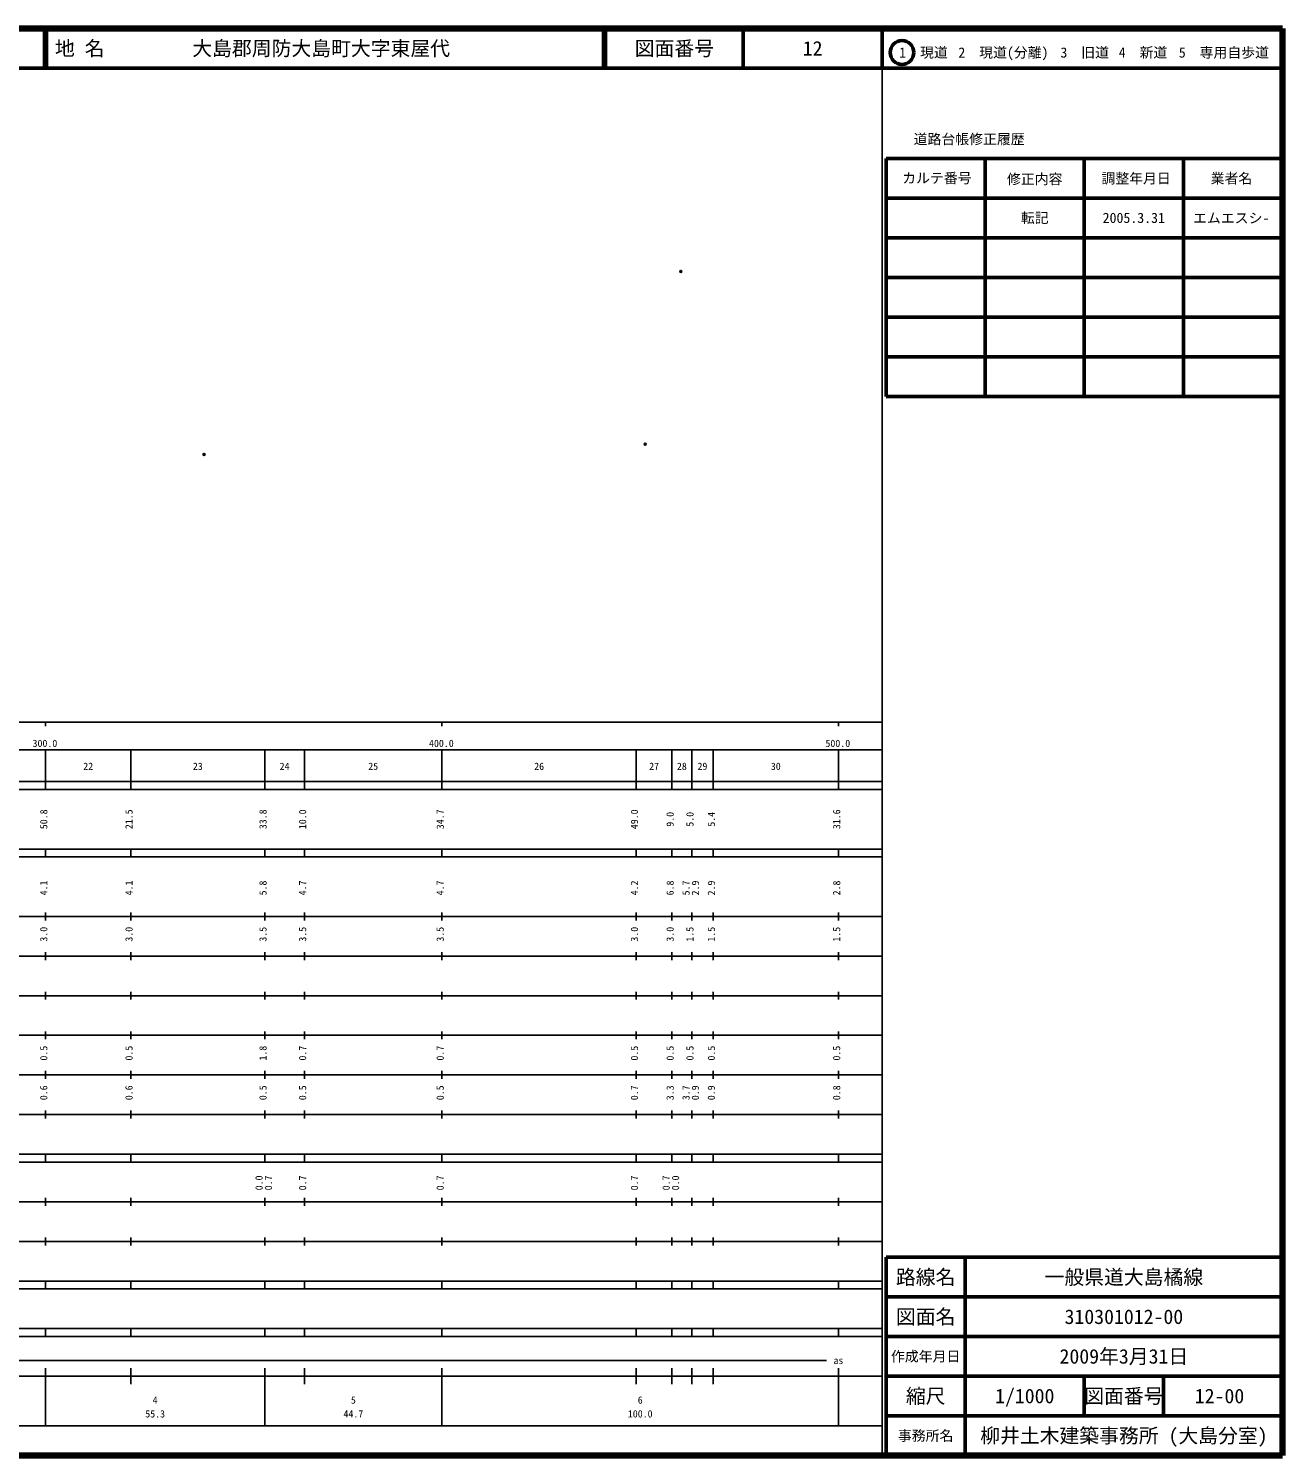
# Model space of a CAD drawing. Units: millimetres on the paper. Extents: x 40 to 680, y 20 to 380.
# Drawn here: x 363.7 to 680, y 20 to 380 of the extents above; entities that cross this region are included whole.
import ezdxf
from ezdxf.enums import TextEntityAlignment as Align

# ---------------------------------------------------------------- set-up
doc = ezdxf.new("R2010")
doc.units = ezdxf.units.MM
doc.header["$PDMODE"] = 32
doc.header["$PDSIZE"] = 0.5
doc.layers.add('M-OTRS', color=6, linetype='Continuous')
doc.layers.add('M-TTL-TXT', color=7, linetype='Continuous')
for name, color, linetype, lineweight in [('M-TTL', 2, 'Continuous', 140), ('M-TTL-BAND', 7, 'Continuous', 25), ('M-TTL-FRAM', 2, 'Continuous', 50), ('M-TTL-LINE', 7, 'Continuous', 50)]:
    doc.layers.add(name, color=color, linetype=linetype, lineweight=lineweight)
doc.styles.add('ＭＳ ゴシック', font='')
doc.styles.get('ＭＳ ゴシック').set_extended_font_data('MS Gothic')

msp = doc.modelspace()

# ---------------------------------------------------------------- linework, layer by layer
at = {"layer": 'M-OTRS'}
for p in [(528.243, 318.733), (519.266, 275.13), (407.971, 272.548)]:
    msp.add_point(p, dxfattribs=at)
at = {"layer": 'M-TTL'}
for p, q in [((680, 380), (40, 380)), ((680, 20), (680, 380)), ((40, 20), (680, 20))]:
    msp.add_line(p, q, dxfattribs=at)
at = {"layer": 'M-TTL-BAND'}
for p, q in [((579, 20), (579, 370)), ((40, 205), (579, 205)), ((368, 205), (368, 204)), ((468, 205), (468, 204)), ((568, 205), (568, 204)), ((68, 198), (579, 198)), ((368, 188), (368, 198)), ((389.5, 188), (389.5, 198)), ((423.3, 188), (423.3, 198)), ((433.3, 188), (433.3, 198)), ((468, 188), (468, 198)), ((517, 188), (517, 198)), ((526, 188), (526, 198)), ((531, 188), (531, 198)), ((536.4, 188), (536.4, 198)), ((568, 188), (568, 198)), ((40, 190), (579, 190)), ((40, 188), (579, 188)), ((40, 173), (579, 173)), ((368, 171), (368, 173)), ((389.5, 171), (389.5, 173)), ((423.3, 171), (423.3, 173)), ((433.3, 171), (433.3, 173)), ((468, 171), (468, 173)), ((517, 171), (517, 173)), ((526, 171), (526, 173)), ((531, 171), (531, 173)), ((536.4, 171), (536.4, 173)), ((568, 171), (568, 173)), ((40, 171), (579, 171)), ((40, 156), (579, 156)), ((368, 155), (368, 157)), ((389.5, 155), (389.5, 157)), ((423.3, 155), (423.3, 157)), ((433.3, 155), (433.3, 157)), ((468, 155), (468, 157)), ((517, 155), (517, 157)), ((526, 155), (526, 157)), ((531, 155), (531, 157)), ((536.4, 155), (536.4, 157)), ((568, 155), (568, 157)), ((46, 146), (579, 146)), ((368, 145), (368, 147)), ((389.5, 145), (389.5, 147)), ((423.3, 145), (423.3, 147)), ((433.3, 145), (433.3, 147)), ((468, 145), (468, 147)), ((517, 145), (517, 147)), ((526, 145), (526, 147)), ((531, 145), (531, 147)), ((536.4, 145), (536.4, 147)), ((568, 145), (568, 147)), ((368, 135), (368, 137)), ((389.5, 135), (389.5, 137)), ((423.3, 135), (423.3, 137)), ((433.3, 135), (433.3, 137)), ((468, 135), (468, 137)), ((517, 135), (517, 137)), ((526, 135), (526, 137)), ((531, 135), (531, 137)), ((536.4, 135), (536.4, 137)), ((568, 135), (568, 137)), ((52, 136), (579, 136)), ((46, 126), (579, 126)), ((368, 125), (368, 127)), ((389.5, 125), (389.5, 127)), ((423.3, 125), (423.3, 127)), ((433.3, 125), (433.3, 127)), ((468, 125), (468, 127)), ((517, 125), (517, 127)), ((526, 125), (526, 127)), ((531, 125), (531, 127)), ((536.4, 125), (536.4, 127)), ((568, 125), (568, 127)), ((52, 116), (579, 116)), ((368, 115), (368, 117)), ((389.5, 115), (389.5, 117)), ((423.3, 115), (423.3, 117)), ((433.3, 115), (433.3, 117)), ((468, 115), (468, 117)), ((517, 115), (517, 117)), ((526, 115), (526, 117)), ((531, 115), (531, 117)), ((536.4, 115), (536.4, 117)), ((568, 115), (568, 117)), ((46, 106), (579, 106)), ((368, 105), (368, 107)), ((389.5, 105), (389.5, 107)), ((423.3, 105), (423.3, 107)), ((433.3, 105), (433.3, 107)), ((468, 105), (468, 107)), ((517, 105), (517, 107)), ((526, 105), (526, 107)), ((531, 105), (531, 107)), ((536.4, 105), (536.4, 107)), ((568, 105), (568, 107)), ((40, 96), (579, 96)), ((40, 94), (579, 94)), ((368, 94), (368, 96)), ((389.5, 94), (389.5, 96)), ((423.3, 94), (423.3, 96)), ((433.3, 94), (433.3, 96)), ((468, 94), (468, 96)), ((517, 94), (517, 96)), ((526, 94), (526, 96)), ((531, 94), (531, 96)), ((536.4, 94), (536.4, 96)), ((568, 94), (568, 96)), ((49, 84), (579, 84)), ((368, 83), (368, 85)), ((389.5, 83), (389.5, 85)), ((423.3, 83), (423.3, 85)), ((433.3, 83), (433.3, 85)), ((468, 83), (468, 85)), ((517, 83), (517, 85)), ((526, 83), (526, 85)), ((531, 83), (531, 85)), ((536.4, 83), (536.4, 85)), ((568, 83), (568, 85)), ((40, 74), (579, 74)), ((368, 73), (368, 75)), ((389.5, 73), (389.5, 75)), ((423.3, 73), (423.3, 75)), ((433.3, 73), (433.3, 75)), ((468, 73), (468, 75)), ((517, 73), (517, 75)), ((526, 73), (526, 75)), ((531, 73), (531, 75)), ((536.4, 73), (536.4, 75)), ((568, 73), (568, 75)), ((40, 64), (579, 64)), ((40, 62), (579, 62)), ((368, 62), (368, 64)), ((389.5, 62), (389.5, 64)), ((423.3, 62), (423.3, 64)), ((433.3, 62), (433.3, 64)), ((468, 62), (468, 64)), ((517, 62), (517, 64)), ((526, 62), (526, 64)), ((531, 62), (531, 64)), ((536.4, 62), (536.4, 64)), ((568, 62), (568, 64)), ((40, 52), (579, 52)), ((368, 50), (368, 52)), ((389.5, 50), (389.5, 52)), ((423.3, 50), (423.3, 52)), ((433.3, 50), (433.3, 52)), ((468, 50), (468, 52)), ((517, 50), (517, 52)), ((526, 50), (526, 52)), ((531, 50), (531, 52)), ((536.4, 50), (536.4, 52)), ((568, 50), (568, 52)), ((40, 50), (579, 50)), ((71, 44), (565, 44)), ((40, 40), (579, 40)), ((368, 27.5), (368, 42)), ((389.5, 38), (389.5, 42)), ((423.3, 27.5), (423.3, 42)), ((433.3, 38), (433.3, 42)), ((468, 27.5), (468, 42)), ((517, 38), (517, 42)), ((526, 38), (526, 42)), ((531, 38), (531, 42)), ((536.4, 38), (536.4, 42)), ((568, 27.5), (568, 42)), ((68, 27.5), (579, 27.5))]:
    msp.add_line(p, q, dxfattribs=at)
at = {"layer": 'M-TTL-FRAM'}
for p, q in [((580, 347.197), (580, 287.197)), ((580, 347.197), (680, 347.197)), ((580, 287.197), (680, 287.197)), ((680, 70), (580, 70)), ((580, 70), (580, 20))]:
    msp.add_line(p, q, dxfattribs=at)
at = {"layer": 'M-TTL-LINE'}
for p, q in [((367.75, 380), (367.75, 370)), ((368.25, 380), (368.25, 370)), ((508.747, 380), (508.747, 370)), ((509.247, 380), (509.247, 370)), ((543.997, 380), (543.997, 370)), ((579, 380), (579, 370)), ((40, 370), (680, 370)), ((605, 347.197), (605, 287.197)), ((630, 347.197), (630, 287.197)), ((655, 347.197), (655, 287.197)), ((580, 337.197), (680, 337.197)), ((580, 327.197), (680, 327.197)), ((580, 317.197), (680, 317.197)), ((580, 307.197), (680, 307.197)), ((580, 297.197), (680, 297.197)), ((600, 70), (600, 20)), ((680, 60), (580, 60)), ((680, 50), (580, 50)), ((680, 40), (580, 40)), ((630, 40), (630, 30)), ((650, 40), (650, 30)), ((680, 30), (580, 30))]:
    msp.add_line(p, q, dxfattribs=at)
msp.add_circle((584.031, 373.958), 3, dxfattribs=at)

# ---------------------------------------------------------------- texts
at = {"layer": 'M-TTL-BAND', "style": 'ＭＳ ゴシック'}
for s, p in [('300.0', (367.844, 198.195)), ('400.0', (467.844, 198.195)), ('500.0', (567.844, 198.195)), ('22', (378.75, 192.405)), ('23', (406.4, 192.405)), ('24', (428.3, 192.405)), ('25', (450.65, 192.405)), ('26', (492.5, 192.405)), ('27', (521.5, 192.405)), ('28', (528.5, 192.405)), ('29', (533.7, 192.405)), ('30', (552.2, 192.405)), ('as', (568, 42.5)), ('4', (395.65, 32.523)), ('5', (445.65, 32.523)), ('6', (518, 32.523)), ('55.3', (395.65, 29.033)), ('44.7', (445.65, 29.033)), ('100.0', (518, 29.033))]:
    msp.add_text(s, height=1.833, dxfattribs=at).set_placement(p, align=Align.BOTTOM_CENTER)
for s, p in [('50.8', (369, 180.5)), ('21.5', (390.5, 180.5)), ('33.8', (424.3, 180.5)), ('10.0', (434.3, 180.5)), ('34.7', (469, 180.5)), ('49.0', (518, 180.5)), ('9.0', (527, 180.5)), ('5.0', (532, 180.5)), ('5.4', (537.4, 180.5)), ('31.6', (569, 180.5)), ('4.1', (369, 163.174)), ('4.1', (390.5, 163.174)), ('5.8', (424.3, 163.174)), ('4.7', (434.3, 163.174)), ('4.7', (469, 163.174)), ('4.2', (518, 163.174)), ('6.8', (527, 163.174)), ('5.7', (531, 163.174)), ('2.9', (533.37, 163.174)), ('2.9', (537.4, 163.174)), ('2.8', (569, 163.174)), ('3.0', (369, 151.5)), ('3.0', (390.5, 151.5)), ('3.5', (424.3, 151.5)), ('3.5', (434.3, 151.5)), ('3.5', (469, 151.5)), ('3.0', (518, 151.5)), ('3.0', (527, 151.5)), ('1.5', (532, 151.5)), ('1.5', (537.4, 151.5)), ('1.5', (569, 151.5)), ('0.5', (369, 121.5)), ('0.5', (390.5, 121.5)), ('1.8', (424.3, 121.5)), ('0.7', (434.3, 121.5)), ('0.7', (469, 121.5)), ('0.5', (518, 121.5)), ('0.5', (527, 121.5)), ('0.5', (532, 121.5)), ('0.5', (537.4, 121.5)), ('0.5', (569, 121.5)), ('0.6', (369, 111.5)), ('0.6', (390.5, 111.5)), ('0.5', (424.3, 111.5)), ('0.5', (434.3, 111.5)), ('0.5', (469, 111.5)), ('0.7', (518, 111.5)), ('3.3', (527, 111.5)), ('3.7', (531, 111.5)), ('0.9', (533.37, 111.5)), ('0.9', (537.4, 111.5)), ('0.8', (569, 111.5)), ('0.0', (423.3, 88.764)), ('0.7', (425.67, 88.764)), ('0.7', (434.3, 88.764)), ('0.7', (469, 88.764)), ('0.7', (518, 88.764)), ('0.7', (526, 88.764)), ('0.0', (528.37, 88.764))]:
    msp.add_text(s, height=1.833, rotation=90, dxfattribs=at).set_placement(p, align=Align.BOTTOM_CENTER)
at = {"layer": 'M-TTL-TXT', "style": 'ＭＳ ゴシック'}
for s, p in [('地 名', (370.38, 375)), ('大島郡周防大島町大字東屋代', (405.024, 375))]:
    msp.add_text(s, height=3.666, dxfattribs=at).set_placement(p, align=Align.MIDDLE_LEFT)
for s, height, p in [('図面番号', 3.666, (526.622, 375)), ('12', 3.666, (561.497, 375)), ('1\u3000現道', 2.566, (589.448, 373.958)), ('2\u3000現道(分離)', 2.566, (609.619, 373.958)), ('3\u3000旧道', 2.566, (630.121, 373.958)), ('4\u3000新道', 2.566, (644.824, 373.958)), ('5\u3000専用自歩道', 2.566, (665.228, 373.958)), ('道路台帳修正履歴', 2.566, (600.968, 352.113)), ('カルテ番号', 2.566, (592.839, 342.277)), ('修正内容', 2.566, (617.509, 342.023)), ('調整年月日', 2.566, (643.089, 342.197)), ('業者名', 2.566, (667.134, 342.197)), ('転記', 2.566, (617.5, 332.245)), ('2005.3.31', 2.566, (642.5, 332.245)), ('エムエスシ-', 2.566, (667.077, 332.189)), ('路線名', 3.666, (590, 65)), ('路線名', 3.666, (590, 65)), ('一般県道大島橘線', 3.666, (640, 65)), ('図面名', 3.666, (590, 55)), ('図面名', 3.666, (590, 55)), ('310301012-00', 3.666, (640, 55)), ('2009年3月31日', 3.666, (640, 45)), ('作成年月日', 2.566, (590, 45)), ('作成年月日', 2.566, (590, 45)), ('縮尺', 3.666, (590, 35)), ('縮尺', 3.666, (590, 35)), ('1/1000', 3.666, (615, 35)), ('図面番号', 3.666, (640, 35)), ('図面番号', 3.666, (640, 35)), ('12-00', 3.666, (664.125, 35)), ('事務所名', 2.566, (590, 25)), ('事務所名', 2.566, (590, 25)), ('柳井土木建築事務所 (大島分室)', 3.666, (640, 25))]:
    msp.add_text(s, height=height, dxfattribs=at).set_placement(p, align=Align.MIDDLE_CENTER)

doc.saveas('drawing.dxf')
